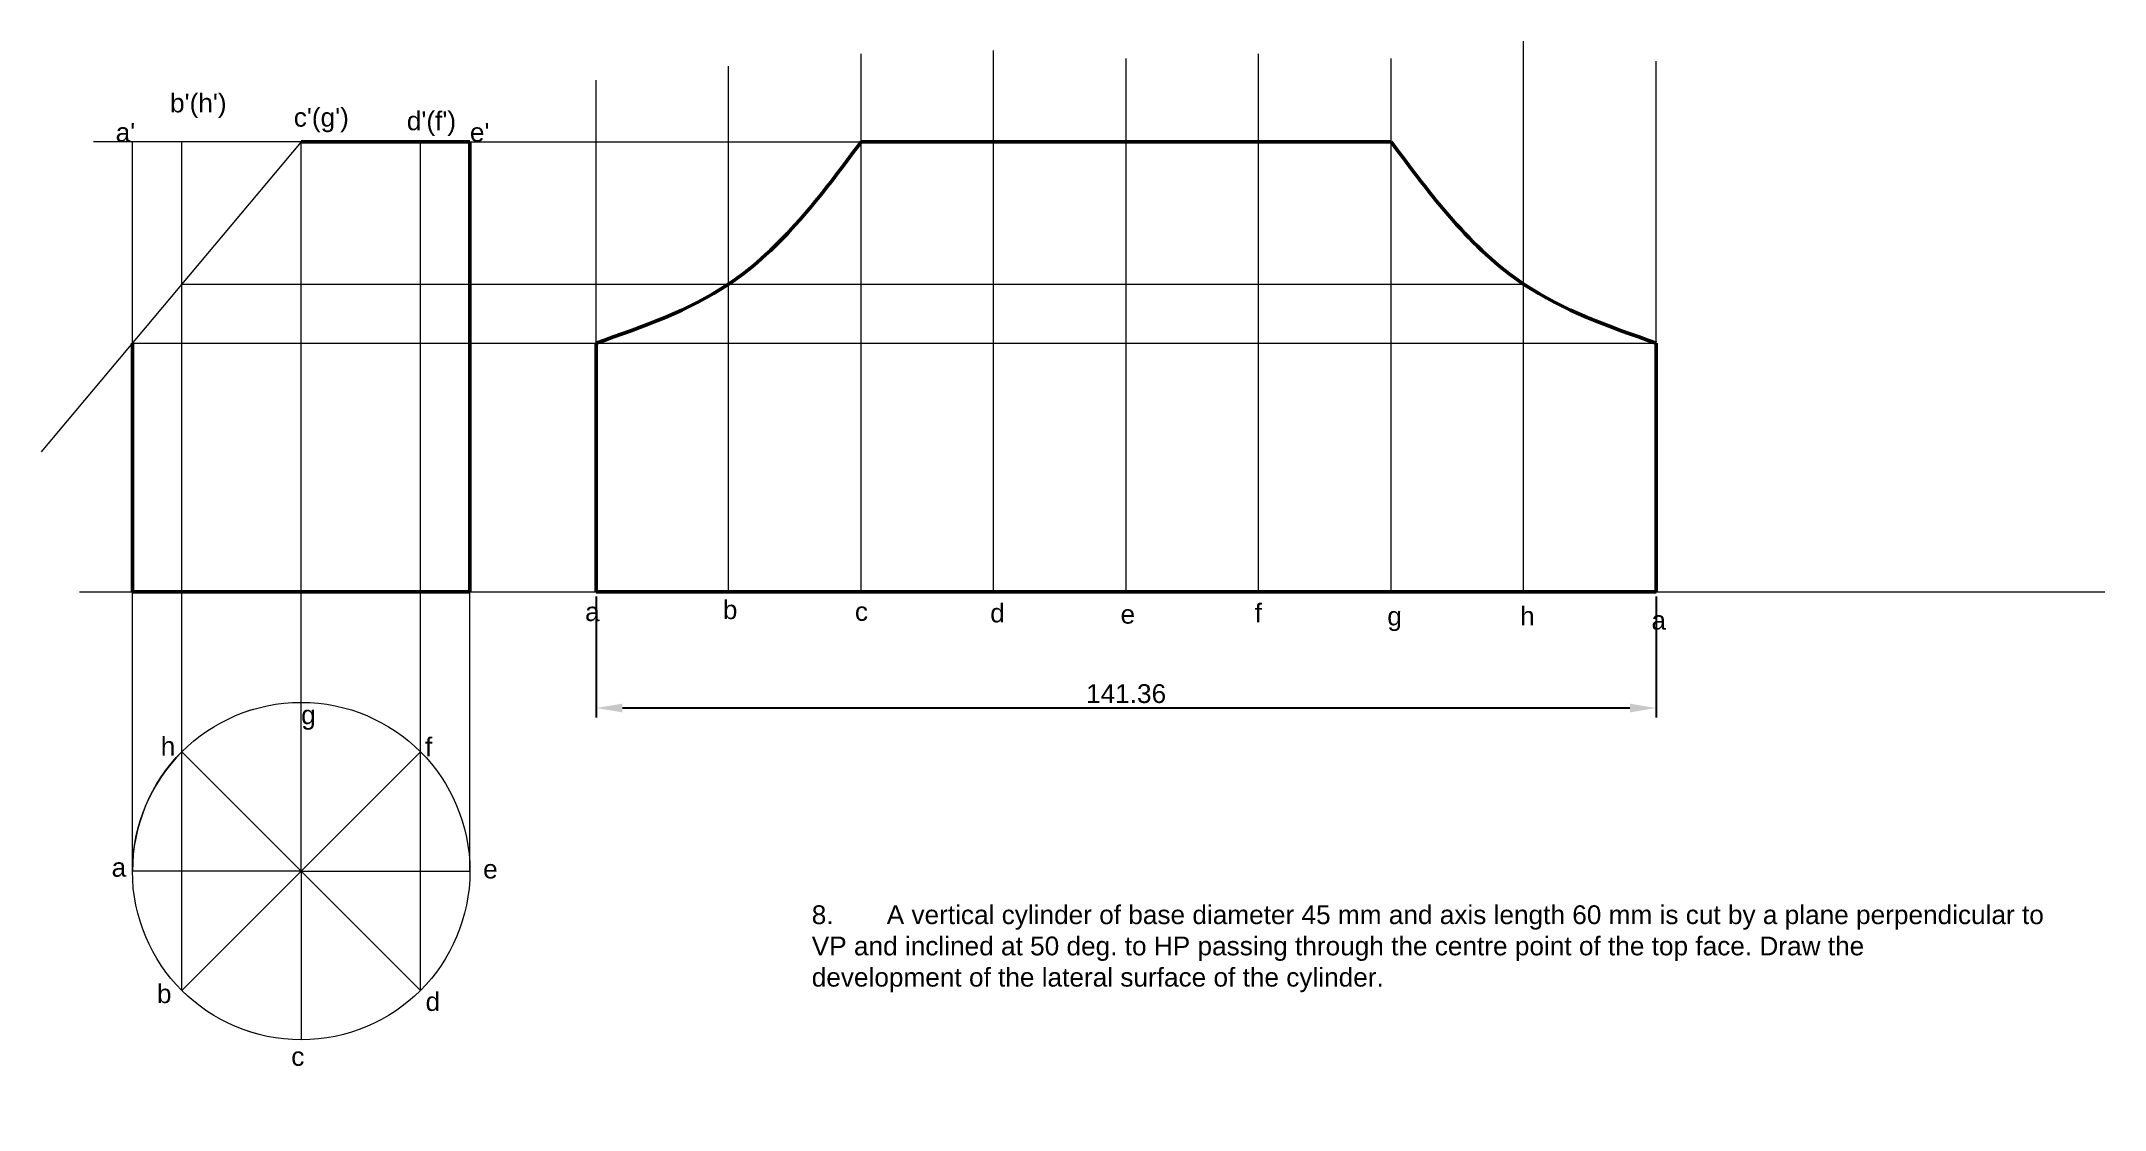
# Paper-space layout 'Layout5' of a CAD drawing. Header units: millimetres. Extents: x -2 to 273, y 19 to 162.
import ezdxf

# ---------------------------------------------------------------- set-up
doc = ezdxf.new("R2010")
doc.units = ezdxf.units.MM
doc.styles.get("Standard").update_dxf_attribs({"font": 'arial.ttf'})
doc.dimstyles.new('ISO-25', dxfattribs={"dimtxt": 2.5, "dimasz": 3.5, "dimexe": 1.25, "dimexo": 0.625, "dimtad": 1, "dimtoh": 1, "dimdsep": 46, "dimtxsty": 'Standard', "dimcen": 2.5, "dimadec": 0, "dimazin": 2, "dimtfac": 1, "dimtmove": 0, "dimatfit": 3, "dimfxl": 1, "dimarcsym": 0})

# ---------------------------------------------------------------- blocks, each defined once
blk = doc.blocks.new('*U21')
at = {"lineweight": 15}
blk.add_line((22.5, 22.5), (45, 22.5), dxfattribs=at)
blk.add_circle((22.5, 22.5), 22.5, dxfattribs=at)
blk = doc.blocks.new('*U22')
at = {"color": 0, "linetype": 'ByBlock', "lineweight": -2, "transparency": 16777216}
for p, rotation in [((32.33, 19.35), 45.00000000000001), ((64.15, 51.17), 135), ((32.33, 82.99), 225.0000000000001), ((0.51, 51.17), 315), ((54.83, 28.67), 90.00000000000001), ((54.83, 73.67), 180), ((9.83, 73.67), 269.9999999999999)]:
    blk.add_blockref('*U21', p, dxfattribs=dict(at, rotation=rotation))
blk.add_blockref('*U21', (9.83, 28.67), dxfattribs=at)
blk = doc.blocks.new('*D24')
at = {"color": 0, "lineweight": -2, "transparency": 16777216}
for p, q in [((71.66, 87.77), (71.66, 71.67)), ((213.02, 87.77), (213.02, 71.67)), ((75.16, 72.92), (209.52, 72.92))]:
    blk.add_line(p, q, dxfattribs=at)
at = {"color": 0, "lineweight": 50, "transparency": 16777216}
for points in [[(75.16, 73.5), (75.16, 72.33), (71.66, 72.92)], [(209.52, 73.5), (209.52, 72.33), (213.02, 72.92)]]:
    blk.add_solid(points, dxfattribs=at)
at = {"layer": 'Defpoints', "color": 0, "lineweight": 50, "transparency": 16777216}
for p in [(71.66, 88.4), (213.02, 88.4), (213.02, 72.92)]:
    blk.add_point(p, dxfattribs=at)
at = {"color": 0, "lineweight": 50, "transparency": 16777216, "insert": (142.34, 74.82), "char_height": 2.5, "attachment_point": 5}
blk.add_mtext('141.36', dxfattribs=at)

psp = doc.layouts.new('Layout5')

# ---------------------------------------------------------------- linework, layer by layer
at = {"lineweight": 15}
for p, q in [((107.005, 88.398), (107.005, 160.164)), ((124.675, 88.398), (124.675, 160.579)), ((160.015, 88.398), (160.015, 160.164)), ((195.355, 88.398), (195.355, 161.825)), ((89.335, 88.398), (89.335, 158.503)), ((142.345, 88.398), (142.345, 159.541)), ((177.685, 88.398), (177.685, 159.541)), ((213.025, 88.398), (213.025, 159.181)), ((71.665, 88.398), (71.665, 156.634)), ((32.333, 148.398), (-2.33, 107.087)), ((54.833, 148.398), (4.618, 148.398)), ((9.833, 118.398), (9.833, 148.398)), ((16.423, 88.398), (16.423, 148.398)), ((32.333, 88.398), (32.333, 148.398)), ((48.243, 88.398), (48.243, 148.398)), ((54.833, 88.398), (54.833, 148.398)), ((54.833, 148.398), (177.685, 148.398)), ((16.423, 129.437), (195.355, 129.437)), ((9.833, 121.583), (71.665, 121.583)), ((71.665, 121.583), (213.025, 121.583)), ((9.833, 88.398), (9.833, 118.398)), ((2.764, 88.398), (85.558, 88.398)), ((9.833, 51.171), (9.833, 88.398)), ((16.423, 35.261), (16.423, 88.398)), ((32.333, 73.671), (32.333, 88.398)), ((48.243, 35.261), (48.243, 88.398)), ((54.833, 51.171), (54.833, 88.398)), ((71.665, 88.398), (89.335, 88.398)), ((85.558, 88.398), (272.851, 88.398)), ((89.335, 88.398), (107.005, 88.398)), ((107.005, 88.398), (124.675, 88.398)), ((124.675, 88.398), (142.345, 88.398)), ((142.345, 88.398), (160.015, 88.398)), ((160.015, 88.398), (177.685, 88.398)), ((177.685, 88.398), (195.355, 88.398)), ((195.355, 88.398), (213.025, 88.398))]:
    psp.add_line(p, q, dxfattribs=at)
at = {"lineweight": 50}
for p, q in [((54.833, 148.398), (32.333, 148.398)), ((54.833, 88.398), (54.833, 148.398)), ((107.005, 148.398), (177.685, 148.398)), ((9.833, 121.583), (9.833, 88.398)), ((71.665, 88.398), (71.665, 121.583)), ((71.665, 121.583), (71.665, 88.398)), ((213.025, 88.398), (213.025, 121.583)), ((9.833, 88.398), (54.833, 88.398)), ((71.665, 88.398), (213.025, 88.398))]:
    psp.add_line(p, q, dxfattribs=at)
at = {"lineweight": 15}
psp.add_arc((32.333, 51.171), 22.5, 135, 180, dxfattribs=at)
at = {"lineweight": 50}
for points in [[(71.665, 121.583), (89.335, 129.437), (107.005, 148.398)], [(177.685, 148.398), (195.355, 129.437), (213.025, 121.583)]]:
    psp.add_spline(points, degree=3, dxfattribs=at)

# ---------------------------------------------------------------- block references
at = {"lineweight": 15}
psp.add_blockref('*U22', (0, 0), dxfattribs=at)

# ---------------------------------------------------------------- texts
at = {"lineweight": 15, "char_height": 2.5, "width": 1.54886, "attachment_point": 1}
for s, insert in [("b'(h')", (14.843, 154.843)), ("c'(g')", (31.344, 152.94)), ("d'(f')", (46.418, 152.465)), ("a'", (7.589, 150.939)), ("e'", (54.833, 150.939)), ('a', (70.19, 87.009)), ('b', (88.57, 87.27)), ('c', (106.175, 87.045)), ('d', (124.222, 86.84)), ('e', (141.601, 86.67)), ('f', (159.473, 86.835)), ('g', (177.179, 86.422)), ('h', (194.884, 86.422)), ('a', (212.397, 85.87)), ('g', (32.333, 73.259)), ('h', (13.599, 69.071)), ('f', (48.851, 68.99)), ('a', (7.05, 52.922)), ('e', (56.597, 52.69)), ('b', (13.098, 36.071)), ('d', (48.92, 35.025)), ('c', (31.009, 27.704))]:
    psp.add_mtext(s, dxfattribs=dict(at, insert=insert))
at = {"lineweight": 50, "insert": (100.42, 46.605), "char_height": 2.5, "attachment_point": 1}
psp.add_mtext('8.^IA vertical cylinder of base diameter 45 mm and axis length 60 mm is cut by a plane perpendicular to\\PVP and inclined at 50 deg. to HP passing through the centre point of the top face. Draw the\\Pdevelopment of the lateral surface of the cylinder.', dxfattribs=at)

# ---------------------------------------------------------------- dimensions: what is measured, and where the dimension line sits
at = {"lineweight": 50}
dim = psp.add_linear_dim(base=(213.025, 72.918), p1=(71.665, 88.398), p2=(213.025, 88.398), dimstyle='ISO-25', dxfattribs=at)
dim.commit()
dim.dimension.update_dxf_attribs({"geometry": '*D24', "text_midpoint": (142.345, 74.82)})

doc.saveas('drawing.dxf')
